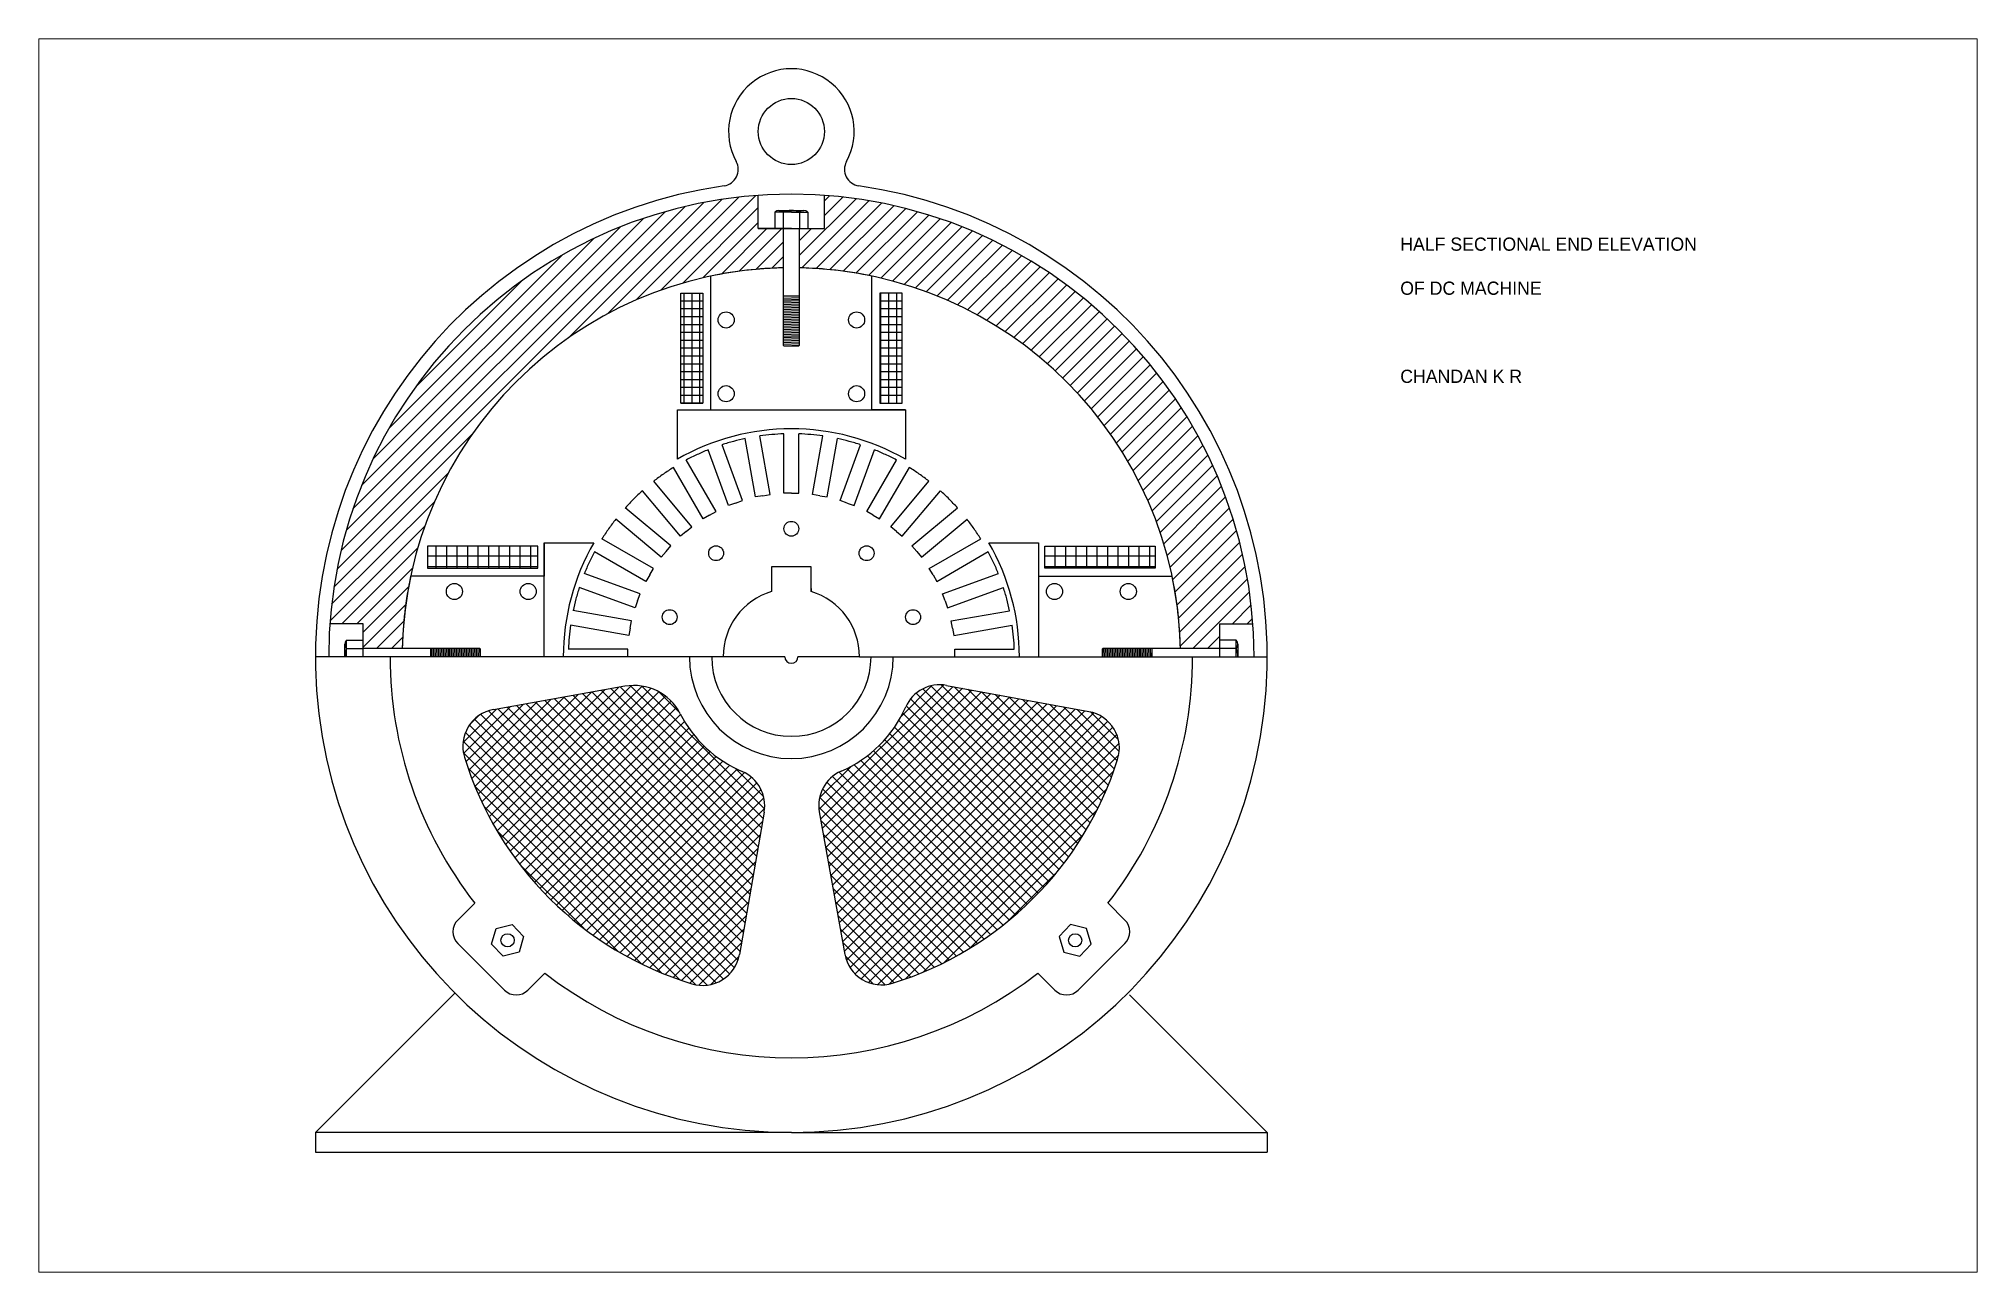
# Paper-space layout 'Layout1' of a CAD drawing. Header units: millimetres. Extents: x 3 to 404, y 1 to 257.
# The model-space entities are those that its viewports show. They can reach past a viewport. Long polylines and large blocks are cut down to what shows.
import ezdxf

# ---------------------------------------------------------------- set-up
doc = ezdxf.new("R2010")
doc.units = ezdxf.units.MM

msp = doc.modelspace()

# ---------------------------------------------------------------- hatches: boundary and pattern name
h = msp.add_hatch()
h.set_pattern_fill('ANSI31', color=256)
h.paths.add_polyline_path([(190.68, 268.21), (190.68, 280.07), (183.18, 280.07), (183.18, 290.12, 0.37293), (53.54, 160.48), (63.59, 160.48), (63.59, 152.98), (75.46, 152.98, -0.40183)])
h.paths.add_polyline_path([(203.18, 290.12), (203.18, 280.07), (195.68, 280.07), (195.68, 268.21, -0.40183), (310.9, 152.98), (322.77, 152.98), (322.77, 160.48), (332.82, 160.48, 0.37293)])
h = msp.add_hatch()
h.set_pattern_fill('NET', color=256, scale=0.75, style=0)
h.set_pattern_definition([(0, (94.0863, 141.546), (0, 2.38125), []), (90, (94.0863, 141.546), (-2.38125, 1e-16), [])])
h.paths.add_polyline_path([(166.42, 227.2), (159.69, 227.2), (159.69, 260.55), (166.42, 260.55)])
h.paths.add_polyline_path([(219.94, 227.2), (226.68, 227.2), (226.68, 260.55), (219.94, 260.55)])
h = msp.add_hatch()
h.set_pattern_fill('NET', color=256)
h.paths.add_polyline_path([(116.46, 183.98), (83.11, 183.98), (83.11, 177.24), (116.46, 177.24)])
h.paths.add_polyline_path([(303.25, 183.98), (269.9, 183.98), (269.9, 177.24), (303.25, 177.24)])
h = msp.add_hatch()
h.set_pattern_fill('ANSI37', color=256, scale=0.75)
h.set_pattern_definition([(45, (94.0863, 141.546), (-1.683798, 1.683798), []), (135, (94.0863, 141.546), (-1.683798, -1.683798), [])])
h.paths.add_polyline_path([(184.97, 103.44, 0.347962), (178.31, 115.72, -0.175002), (159.53, 133.23, 0.329516), (142.83, 141.52), (103.04, 134.44, 0.450494), (94.26, 120.06, 0.249328), (163.09, 51.46, 0.450494), (177.44, 60.29)])
h.paths.add_polyline_path([(291.9, 119.39, 0.450494), (283.21, 133.84), (240.14, 141.8, 0.347962), (227.79, 135.26, -0.188981), (208.24, 115.8, 0.347962), (201.64, 103.48), (209.4, 60.37, 0.450494), (223.8, 51.62, 0.246126)])

# ---------------------------------------------------------------- linework, layer by layer
for p, q in [((183.18, 280.07), (183.18, 290.12)), ((203.18, 280.07), (203.18, 290.12)), ((193.18, 285.07), (188.18, 285.07)), ((188.18, 285.07), (188.18, 280.07)), ((189.43, 285.57), (196.93, 285.57)), ((190.68, 285.07), (190.68, 280.07)), ((193.18, 285.07), (198.18, 285.07)), ((195.68, 285.07), (195.68, 280.07)), ((198.18, 285.07), (198.18, 280.07)), ((193.18, 280.07), (183.18, 280.07)), ((183.18, 280.07), (203.18, 280.07)), ((190.68, 280.07), (190.68, 245.07)), ((195.68, 245.07), (195.68, 280.07)), ((168.81, 225.24), (168.81, 265.68)), ((217.56, 225.24), (217.56, 265.68)), ((195.68, 259.67), (190.68, 259.67)), ((190.68, 259.07), (195.68, 259.27)), ((190.68, 258.57), (195.68, 258.77)), ((190.68, 258.07), (195.68, 258.27)), ((190.68, 257.57), (195.68, 257.77)), ((190.68, 257.07), (195.68, 257.27)), ((190.68, 256.57), (195.68, 256.77)), ((190.68, 256.07), (195.68, 256.27)), ((190.68, 255.57), (195.68, 255.77)), ((190.68, 255.07), (195.68, 255.27)), ((190.68, 254.57), (195.68, 254.77)), ((190.68, 254.07), (195.68, 254.27)), ((190.68, 253.57), (195.68, 253.77)), ((190.68, 253.07), (195.68, 253.27)), ((190.68, 252.57), (195.68, 252.77)), ((190.68, 252.07), (195.68, 252.27)), ((190.68, 251.57), (195.68, 251.77)), ((190.68, 251.07), (195.68, 251.27)), ((190.68, 250.57), (195.68, 250.77)), ((190.68, 250.07), (195.68, 250.27)), ((190.68, 249.57), (195.68, 249.77)), ((190.68, 249.07), (195.68, 249.27)), ((190.68, 248.57), (195.68, 248.77)), ((190.68, 248.07), (195.68, 248.27)), ((190.68, 247.57), (195.68, 247.77)), ((190.68, 247.07), (195.68, 247.27)), ((190.68, 246.57), (195.68, 246.77)), ((190.68, 246.07), (195.68, 246.27)), ((190.68, 245.57), (195.68, 245.77)), ((190.68, 245.07), (195.68, 245.27)), ((190.68, 245.07), (190.68, 244.77)), ((190.68, 244.77), (190.88, 244.57)), ((190.87, 244.58), (195.68, 244.77)), ((190.88, 244.57), (195.48, 244.57)), ((195.68, 244.77), (195.48, 244.57)), ((195.68, 244.77), (195.68, 245.07)), ((158.68, 210.24), (158.68, 225.24)), ((158.68, 225.24), (227.68, 225.24)), ((158.68, 225.24), (168.81, 225.24)), ((227.68, 225.24), (217.56, 225.24)), ((227.68, 225.24), (227.68, 210.24)), ((186.8, 199.61), (183.68, 217.34)), ((190.93, 199.97), (190.93, 217.94)), ((195.43, 199.97), (195.43, 217.97)), ((199.56, 199.61), (202.68, 217.31)), ((174.14, 196.22), (167.99, 213.11)), ((178.37, 197.76), (172.21, 214.67)), ((182.37, 198.83), (179.25, 216.53)), ((203.99, 198.83), (207.12, 216.56)), ((207.99, 197.76), (214.14, 214.65)), ((212.22, 196.22), (218.38, 213.13)), ((166.49, 192.22), (157.5, 207.78)), ((170.38, 194.47), (161.38, 210.06)), ((215.98, 194.47), (224.96, 210.03)), ((219.88, 192.22), (228.88, 207.81)), ((159.64, 186.95), (148.09, 200.71)), ((163.09, 189.84), (151.52, 203.63)), ((184.59, 199.23), (186.8, 199.61)), ((193.18, 199.98), (190.93, 199.97)), ((193.18, 199.98), (195.43, 199.97)), ((201.78, 199.23), (199.56, 199.61)), ((223.27, 189.84), (234.82, 203.61)), ((226.72, 186.95), (238.29, 200.74)), ((156.71, 184.02), (142.92, 195.59)), ((168.43, 193.35), (170.38, 194.47)), ((176.25, 197), (174.14, 196.22)), ((176.25, 197), (178.37, 197.76)), ((184.59, 199.23), (182.37, 198.83)), ((201.78, 199.23), (203.99, 198.83)), ((210.11, 197), (207.99, 197.76)), ((210.11, 197), (212.22, 196.22)), ((217.93, 193.35), (215.98, 194.47)), ((229.65, 184.02), (243.41, 195.57)), ((153.82, 180.57), (140.06, 192.12)), ((161.36, 188.4), (159.64, 186.95)), ((161.36, 188.4), (163.09, 189.84)), ((168.43, 193.35), (166.49, 192.22)), ((217.93, 193.35), (219.88, 192.22)), ((225, 188.4), (223.27, 189.84)), ((225, 188.4), (226.72, 186.95)), ((232.54, 180.57), (246.33, 192.14)), ((118.42, 150.48), (118.42, 184.98)), ((118.42, 184.98), (133.42, 184.98)), ((118.42, 184.98), (118.42, 174.86)), ((149.19, 173.28), (133.63, 182.26)), ((151.44, 177.18), (135.86, 186.18)), ((155.26, 182.3), (153.82, 180.57)), ((155.26, 182.3), (156.71, 184.02)), ((231.1, 182.3), (229.65, 184.02)), ((231.1, 182.3), (232.54, 180.57)), ((234.92, 177.18), (250.48, 186.16)), ((237.17, 173.28), (252.76, 182.28)), ((252.94, 184.98), (267.94, 184.98)), ((267.94, 184.98), (267.94, 150.48)), ((267.94, 184.98), (267.94, 174.86)), ((150.31, 175.23), (151.44, 177.18)), ((199.18, 177.71), (187.18, 177.71)), ((187.18, 177.71), (187.18, 170.21)), ((199.18, 170.21), (199.18, 177.71)), ((236.05, 175.23), (234.92, 177.18)), ((118.42, 174.86), (77.98, 174.86)), ((145.9, 165.29), (129.02, 171.44)), ((147.44, 169.52), (130.53, 175.68)), ((150.31, 175.23), (149.19, 173.28)), ((199.18, 171.11), (199.18, 170.21)), ((236.05, 175.23), (237.17, 173.28)), ((238.92, 169.52), (255.81, 175.67)), ((240.46, 165.29), (257.37, 171.45)), ((267.94, 174.86), (308.38, 174.86)), ((144.83, 161.29), (127.1, 164.42)), ((146.67, 167.41), (145.9, 165.29)), ((146.67, 167.41), (147.44, 169.52)), ((239.7, 167.41), (238.92, 169.52)), ((239.7, 167.41), (240.46, 165.29)), ((241.53, 161.29), (259.23, 164.41)), ((63.59, 160.48), (53.54, 160.48)), ((63.59, 150.48), (63.59, 160.48)), ((144.05, 156.86), (126.35, 159.98)), ((144.43, 159.08), (144.05, 156.86)), ((144.43, 159.08), (144.83, 161.29)), ((241.93, 159.08), (241.53, 161.29)), ((241.93, 159.08), (242.31, 156.86)), ((242.31, 156.86), (260.04, 159.99)), ((322.77, 160.48), (322.77, 150.48)), ((322.77, 160.48), (332.82, 160.48)), ((58.09, 150.48), (58.09, 154.23)), ((58.59, 150.48), (58.59, 155.48)), ((58.59, 155.48), (63.59, 155.48)), ((58.59, 152.98), (63.59, 152.98)), ((98.59, 152.98), (63.59, 152.98)), ((83.99, 152.98), (83.99, 150.48)), ((84.49, 150.48), (84.39, 152.98)), ((84.99, 150.48), (84.89, 152.98)), ((85.49, 150.48), (85.39, 152.98)), ((85.99, 150.48), (85.89, 152.98)), ((86.49, 150.48), (86.39, 152.98)), ((86.99, 150.48), (86.89, 152.98)), ((87.49, 150.48), (87.39, 152.98)), ((87.99, 150.48), (87.89, 152.98)), ((88.49, 150.48), (88.39, 152.98)), ((88.99, 150.48), (88.89, 152.98)), ((89.49, 150.48), (89.39, 152.98)), ((89.99, 150.48), (89.89, 152.98)), ((90.49, 150.48), (90.39, 152.98)), ((90.99, 150.48), (90.89, 152.98)), ((91.49, 150.48), (91.39, 152.98)), ((91.99, 150.48), (91.89, 152.98)), ((92.49, 150.48), (92.39, 152.98)), ((92.99, 150.48), (92.89, 152.98)), ((93.49, 150.48), (93.39, 152.98)), ((93.99, 150.48), (93.89, 152.98)), ((94.49, 150.48), (94.39, 152.98)), ((94.99, 150.48), (94.89, 152.98)), ((95.49, 150.48), (95.39, 152.98)), ((95.99, 150.48), (95.89, 152.98)), ((96.49, 150.48), (96.39, 152.98)), ((96.99, 150.48), (96.89, 152.98)), ((97.49, 150.48), (97.39, 152.98)), ((97.99, 150.48), (97.89, 152.98)), ((98.49, 150.48), (98.39, 152.98)), ((98.89, 152.98), (98.59, 152.98)), ((98.89, 152.98), (99.09, 152.78)), ((98.99, 150.48), (98.89, 152.98)), ((99.09, 150.48), (99.09, 152.78)), ((143.69, 152.73), (125.69, 152.73)), ((143.68, 150.48), (143.69, 152.73)), ((242.68, 150.48), (242.67, 152.73)), ((242.67, 152.73), (260.64, 152.73)), ((287.47, 152.98), (287.27, 152.78)), ((287.27, 152.78), (287.27, 150.48)), ((287.28, 152.79), (287.37, 150.48)), ((287.77, 152.98), (287.47, 152.98)), ((322.77, 152.98), (287.77, 152.98)), ((287.77, 152.98), (287.87, 150.48)), ((288.27, 152.98), (288.37, 150.48)), ((288.77, 152.98), (288.87, 150.48)), ((289.27, 152.98), (289.37, 150.48)), ((289.77, 152.98), (289.87, 150.48)), ((290.27, 152.98), (290.37, 150.48)), ((290.77, 152.98), (290.87, 150.48)), ((291.27, 152.98), (291.37, 150.48)), ((291.77, 152.98), (291.87, 150.48)), ((292.27, 152.98), (292.37, 150.48)), ((292.77, 152.98), (292.87, 150.48)), ((293.27, 152.98), (293.37, 150.48)), ((293.77, 152.98), (293.87, 150.48)), ((294.27, 152.98), (294.37, 150.48)), ((294.77, 152.98), (294.87, 150.48)), ((295.27, 152.98), (295.37, 150.48)), ((295.77, 152.98), (295.87, 150.48)), ((296.27, 152.98), (296.37, 150.48)), ((296.77, 152.98), (296.87, 150.48)), ((297.27, 152.98), (297.37, 150.48)), ((297.77, 152.98), (297.87, 150.48)), ((298.27, 152.98), (298.37, 150.48)), ((298.77, 152.98), (298.87, 150.48)), ((299.27, 152.98), (299.37, 150.48)), ((299.77, 152.98), (299.87, 150.48)), ((300.27, 152.98), (300.37, 150.48)), ((300.77, 152.98), (300.87, 150.48)), ((301.27, 152.98), (301.37, 150.48)), ((301.77, 152.98), (301.87, 150.48)), ((302.37, 150.48), (302.37, 152.98)), ((327.77, 155.48), (322.77, 155.48)), ((327.77, 152.98), (322.77, 152.98)), ((327.77, 150.48), (327.77, 155.48)), ((328.27, 154.23), (328.27, 150.48)), ((191.18, 150.48), (49.18, 150.48)), ((213.81, 150.48), (195.18, 150.48)), ((213.81, 150.48), (337.18, 150.48)), ((142.83, 141.52), (103.04, 134.44)), ((240.14, 141.8), (283.21, 133.84)), ((184.97, 103.44), (177.44, 60.29)), ((201.64, 103.48), (209.4, 60.37)), ((97.37, 75.89), (92.24, 70.76)), ((288.99, 75.89), (294.12, 70.76)), ((92.24, 63.68), (99.31, 56.61)), ((294.12, 63.68), (287.05, 56.61)), ((106.38, 49.54), (99.31, 56.61)), ((118.59, 54.67), (113.45, 49.54)), ((267.78, 54.67), (272.91, 49.54)), ((279.98, 49.54), (287.05, 56.61)), ((49.18, 6.48), (91.36, 48.66)), ((337.18, 6.48), (295.54, 48.13)), ((193.18, 6.48), (49.18, 6.48)), ((49.18, 6.48), (49.18, 0.48)), ((193.18, 6.48), (337.18, 6.48)), ((337.18, 6.48), (337.18, 0.48)), ((337.18, 6.48), (337.18, 6.48)), ((49.18, 0.48), (337.18, 0.48))]:
    msp.add_line(p, q)
for points in [[(166.42, 227.2), (159.69, 227.2), (159.69, 260.55), (166.42, 260.55)], [(219.94, 227.2), (226.68, 227.2), (226.68, 260.55), (219.94, 260.55)], [(116.46, 177.24), (116.46, 183.98), (83.11, 183.98), (83.11, 177.24)], [(269.9, 177.24), (269.9, 183.98), (303.25, 183.98), (303.25, 177.24)], [(103.86, 68.23), (108.71, 69.42), (112.18, 65.82), (110.78, 61.01), (105.93, 59.82), (102.47, 63.43)], [(282.5, 68.23), (277.65, 69.42), (274.18, 65.82), (275.58, 61.01), (280.43, 59.82), (283.9, 63.43)]]:
    msp.add_lwpolyline(points, close=True)
for centre, radius in [((193.18, 309.48), 10), ((173.44, 252.43), 2.44), ((212.92, 252.43), 2.44), ((173.44, 230.1), 2.44), ((212.92, 230.1), 2.44), ((193.18, 189.21), 2.25), ((170.42, 181.81), 2.25), ((215.94, 181.81), 2.25), ((91.23, 170.22), 2.44), ((113.56, 170.22), 2.44), ((272.8, 170.22), 2.44), ((295.13, 170.22), 2.44), ((156.35, 162.45), 2.25), ((230.01, 162.45), 2.25), ((107.32, 64.62), 2), ((279.04, 64.62), 2)]:
    msp.add_circle(centre, radius)
for centre, radius, start, end in [((193.18, 309.48), 19, 331.37756, 208.62244), ((172.11, 297.98), 5, 278.12828, 28.62244), ((214.25, 297.98), 5, 151.37756, 261.87172), ((193.18, 150.48), 144, 98.12828, 81.87172), ((193.18, 150.48), 140, 0, 180), ((189.43, 283.76), 1.81, 46.39718, 133.60282), ((193.18, 279.07), 6.5, 67.38014, 112.61986), ((196.93, 283.76), 1.81, 46.39718, 133.60282), ((193.18, 150.48), 117.75, 91.21656, 178.78344), ((193.18, 150.48), 117.75, 91.21656, 101.94698), ((193.18, 150.48), 117.75, 78.05302, 88.78344), ((193.18, 150.48), 117.75, 1.21656, 88.78344), ((193.18, 150.48), 103.49, 74.81343, 75.01455), ((193.18, 150.48), 69, 60, 120), ((193.18, 150.48), 67.5, 95, 98.0898), ((193.18, 150.48), 67.5, 91.9102, 95), ((193.18, 150.48), 67.5, 85, 88.0898), ((193.18, 150.48), 67.5, 81.9102, 85), ((193.18, 150.48), 67.5, 115, 118.0898), ((193.18, 150.48), 67.5, 111.9102, 115), ((193.18, 150.48), 67.5, 105, 108.0898), ((193.18, 150.48), 67.5, 101.9102, 105), ((193.18, 150.48), 67.5, 75, 78.0898), ((193.18, 150.48), 67.5, 71.9102, 75), ((193.18, 150.48), 67.5, 65, 68.0898), ((193.18, 150.48), 67.5, 61.9102, 65), ((193.18, 150.48), 67.5, 125, 128.0898), ((193.18, 150.48), 67.5, 121.9102, 125), ((193.18, 150.48), 67.5, 55, 58.0898), ((193.18, 150.48), 67.5, 51.9102, 55), ((193.18, 150.48), 67.5, 131.9102, 135), ((193.18, 150.48), 67.5, 45, 48.0898), ((193.18, 150.48), 67.5, 135, 138.0898), ((193.18, 150.48), 67.5, 41.9102, 45), ((193.18, 150.48), 67.5, 145, 148.0898), ((193.18, 150.48), 67.5, 145, 148.0898), ((193.18, 150.48), 67.5, 141.9102, 145), ((193.18, 150.48), 67.5, 35, 38.0898), ((193.18, 150.48), 67.5, 31.9102, 35), ((193.18, 150.48), 67.5, 31.9102, 35), ((193.18, 150.48), 69, 150, 180), ((193.18, 150.48), 67.5, 151.9102, 155), ((193.18, 150.48), 67.5, 151.9102, 155), ((193.18, 150.48), 67.5, 25, 28.0898), ((193.18, 150.48), 67.5, 25, 28.0898), ((193.18, 150.48), 69, 0, 30), ((193.18, 150.48), 67.5, 155, 158.0898), ((193.18, 150.48), 67.5, 155, 158.0898), ((193.18, 150.48), 67.5, 21.9102, 25), ((193.18, 150.48), 67.5, 21.9102, 25), ((193.18, 150.48), 117.75, 168.05302, 178.78344), ((193.18, 150.48), 67.5, 161.9102, 165), ((193.18, 150.48), 67.5, 161.9102, 165), ((193.18, 150.48), 20.62, 106.91239, 180), ((193.18, 150.48), 20.62, 0, 73.08761), ((193.18, 150.48), 67.5, 15, 18.0898), ((193.18, 150.48), 67.5, 15, 18.0898), ((193.18, 150.48), 117.75, 1.21656, 11.94698), ((193.18, 150.48), 67.5, 165, 168.0898), ((193.18, 150.48), 67.5, 165, 168.0898), ((193.18, 150.48), 67.5, 11.9102, 15), ((193.18, 150.48), 67.5, 11.9102, 15), ((193.18, 150.48), 67.5, 171.9102, 175), ((193.18, 150.48), 67.5, 171.9102, 175), ((193.18, 150.48), 67.5, 5, 8.0898), ((193.18, 150.48), 67.5, 5, 8.0898), ((59.9, 154.23), 1.81, 136.39718, 223.60282), ((64.59, 150.48), 6.5, 157.38014, 180), ((193.18, 150.48), 67.5, 175, 178.0898), ((193.18, 150.48), 67.5, 175, 178.0898), ((193.18, 150.48), 67.5, 1.9102, 5), ((193.18, 150.48), 67.5, 1.9102, 5), ((326.46, 154.23), 1.81, 316.39718, 43.60282), ((321.77, 150.48), 6.5, 0, 22.61986), ((193.18, 150.48), 121.42, 180, 217.90385), ((193.18, 150.48), 30.83, 180, 0), ((193.18, 150.48), 24.1, 180, 0), ((193.18, 150.48), 2, 180, 0), ((193.18, 150.48), 121.42, 322.09615, 0), ((145.58, 126.08), 15.68, 27.13866, 100.09015), ((238.09, 130.74), 11.25, 79.52488, 156.26873), ((193.18, 150.48), 37.81, 293.46232, 336.26873), ((105.01, 123.37), 11.25, 100.09015, 197.09526), ((193.18, 150.48), 37.81, 207.13866, 246.84413), ((281.17, 122.77), 11.25, 342.51977, 79.52488), ((193.18, 150.48), 103.49, 197.09526, 253.09518), ((193.18, 150.48), 103.49, 287.21127, 342.51977), ((173.89, 105.37), 11.25, 350.10029, 66.84413), ((212.71, 105.48), 11.25, 113.46232, 190.20616), ((95.78, 67.22), 5, 135, 225), ((290.58, 67.22), 5, 315, 45), ((166.36, 62.22), 11.25, 253.09518, 350.10029), ((220.48, 62.37), 11.25, 190.20616, 287.21127), ((193.18, 150.48), 121.42, 232.09615, 307.90385), ((109.92, 53.08), 5, 225, 315), ((276.44, 53.08), 5, 225, 315)]:
    msp.add_arc(centre, radius, start, end)

# ---------------------------------------------------------------- texts
at = {"insert": (377.42, 277.38), "char_height": 4, "attachment_point": 1}
msp.add_mtext_dynamic_manual_height_columns('HALF SECTIONAL END ELEVATION \\P\\POF DC MACHINE\\P\\P\\P\\PCHANDAN K R', width=138.7084, gutter_width=12.5, heights=[0], dxfattribs=at)

psp = doc.layouts.get("Layout1")

# ---------------------------------------------------------------- viewports
at = {"layer": '0'}
psp.add_viewport(center=(203.87, 128.84), size=(401.06, 255.3514), view_center_point=(258.73, 150.84), view_height=373.4413, dxfattribs=at)

doc.saveas('drawing.dxf')
